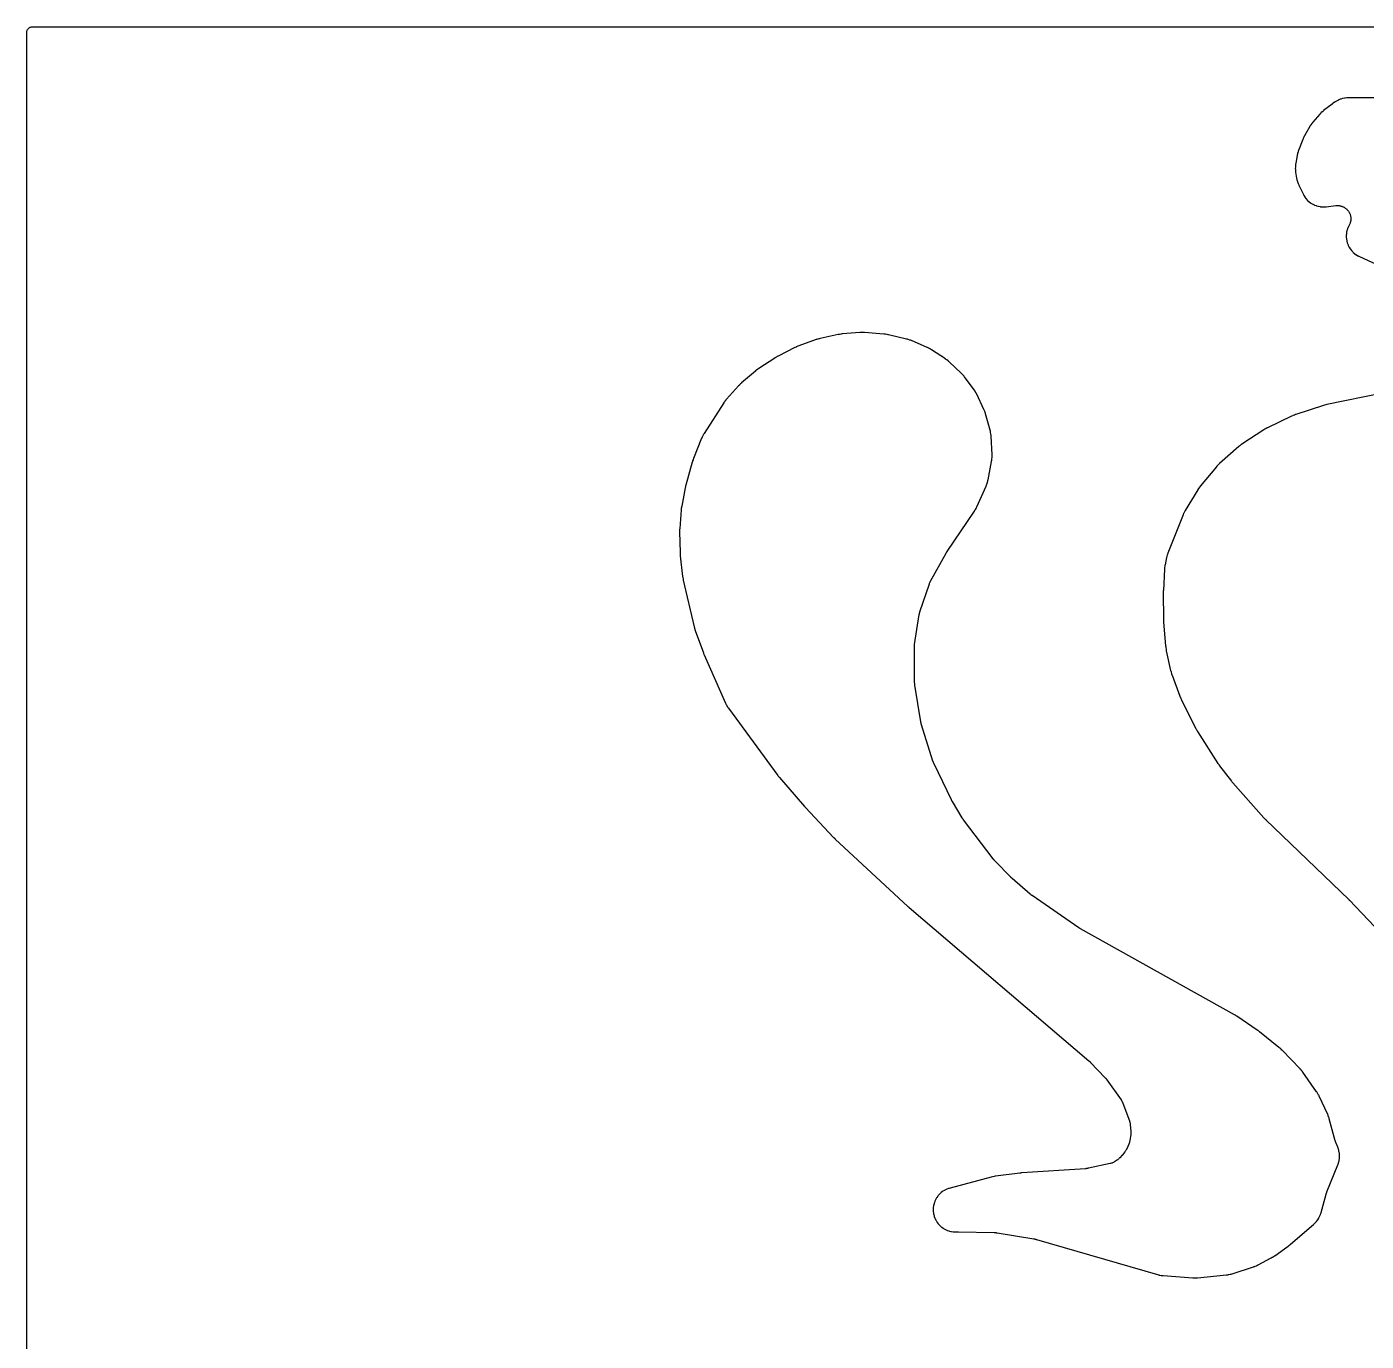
# Model space of a CAD drawing. Header units: millimetres. Extents: x 0 to 300, y 0 to 300.
# Drawn here: x -0.1 to 150.8, y 152 to 300.1 of the extents above; entities that cross this region are included whole.
import ezdxf

# ---------------------------------------------------------------- set-up
doc = ezdxf.new("R2010")
doc.units = ezdxf.units.MM
doc.layers.add('CUT', color=7, linetype='CONTINUOUS')

msp = doc.modelspace()

# ---------------------------------------------------------------- linework, layer by layer
at = {"layer": 'CUT'}
for points in [[(-0.0625, 1.4375), (-0.0625, 298.5625), (-0.0625, 299.4478), (-0.0589, 299.5212), (-0.0503, 299.5794), (-0.036, 299.6365), (-0.0162, 299.6918), (0.009, 299.745), (0.0392, 299.7954), (0.0743, 299.8427), (0.1137, 299.8863), (0.1573, 299.9257), (0.2046, 299.9608), (0.255, 299.991), (0.3082, 300.0162), (0.3635, 300.036), (0.4206, 300.0503), (0.4788, 300.0589), (0.5522, 300.0625), (1.4375, 300.0625), (298.5625, 300.0625)], [(159.1313, 292.0625), (148.8725, 292.0625), (148.8576, 292.0623), (148.7604, 292.0599), (148.7454, 292.0593), (148.6871, 292.0564), (148.6572, 292.0542), (148.4665, 292.0351), (148.4073, 292.0262), (148.222, 291.9887), (148.164, 291.9739), (147.9833, 291.9182), (147.9271, 291.8977), (147.7504, 291.8233), (147.7231, 291.811), (147.6705, 291.7856), (147.6571, 291.7789), (147.5706, 291.7346), (147.5574, 291.7276), (147.4297, 291.658), (147.4186, 291.6519), (147.3472, 291.611), (147.3363, 291.6046), (147.2939, 291.5792), (147.2725, 291.5657), (147.1353, 291.4752), (147.1144, 291.4608), (147.0744, 291.4318), (147.0642, 291.4243), (146.9985, 291.3748), (146.9885, 291.3671), (146.0376, 290.6177), (146.0265, 290.6087), (145.955, 290.5496), (145.9441, 290.5403), (145.9019, 290.5037), (145.8808, 290.4845), (145.7466, 290.3563), (145.7265, 290.3361), (145.688, 290.2956), (145.6783, 290.2852), (145.6159, 290.2164), (145.6064, 290.2057), (144.8353, 289.3138), (144.8264, 289.3033), (144.7692, 289.2339), (144.7605, 289.2231), (144.7271, 289.1807), (144.7105, 289.1585), (144.606, 289.0123), (144.5904, 288.9895), (144.561, 288.9441), (144.5537, 288.9324), (144.5066, 288.8558), (144.4994, 288.844), (143.9165, 287.8454), (143.9103, 287.8345), (143.8707, 287.7635), (143.8648, 287.7525), (143.8419, 287.7093), (143.8307, 287.6869), (143.7607, 287.5402), (143.7504, 287.5174), (143.7312, 287.4724), (143.7264, 287.4608), (143.696, 287.3854), (143.6915, 287.3738), (143.228, 286.1483), (143.2234, 286.1357), (143.1943, 286.0534), (143.19, 286.0407), (143.1737, 285.9909), (143.1659, 285.9652), (143.119, 285.7973), (143.1124, 285.7713), (143.1005, 285.7202), (143.0977, 285.7071), (143.0799, 285.6217), (143.0773, 285.6085), (142.9039, 284.6699), (142.9017, 284.6572), (142.8883, 284.5742), (142.8863, 284.5614), (142.8793, 284.5114), (142.8762, 284.4857), (142.8603, 284.3207), (142.8575, 284.2691), (142.8558, 284.1056), (142.8575, 284.0539), (142.8701, 283.8886), (142.8726, 283.8629), (142.8786, 283.8127), (142.8803, 283.7999), (142.8921, 283.7167), (142.894, 283.7039), (143.0045, 283.0289), (143.0069, 283.0148), (143.024, 282.9238), (143.0268, 282.9099), (143.0384, 282.8555), (143.045, 282.8277), (143.0914, 282.6511), (143.1085, 282.5968), (143.1715, 282.4254), (143.182, 282.3989), (143.2036, 282.3476), (143.2093, 282.3346), (143.2473, 282.2502), (143.2534, 282.2373), (143.7232, 281.2573), (143.7295, 281.2445), (143.7714, 281.1623), (143.7779, 281.1498), (143.8042, 281.101), (143.8183, 281.0763), (143.9121, 280.9204), (143.9436, 280.8732), (144.0503, 280.7289), (144.0861, 280.6849), (144.2059, 280.5513), (144.2457, 280.5109), (144.3776, 280.3892), (144.4211, 280.3528), (144.5639, 280.2441), (144.6106, 280.2119), (144.7631, 280.1172), (144.8126, 280.0895), (144.9733, 280.0097), (145.0253, 279.9868), (145.1928, 279.9225), (145.2467, 279.9047), (145.4195, 279.8564), (145.4748, 279.8438), (145.6515, 279.8121), (145.7077, 279.8047), (145.8866, 279.7899), (145.9433, 279.7879), (146.1252, 279.79), (146.1536, 279.791), (146.2089, 279.7943), (146.223, 279.7953), (146.315, 279.8029), (146.3291, 279.8043), (147.4296, 279.9218), (147.4742, 279.9255), (147.556, 279.9301), (147.6454, 279.9307), (147.7049, 279.9282), (147.794, 279.9199), (147.8529, 279.9115), (147.9408, 279.8944), (147.9986, 279.8802), (148.0843, 279.8545), (148.1404, 279.8346), (148.2231, 279.8005), (148.2769, 279.7751), (148.3559, 279.733), (148.4069, 279.7023), (148.4813, 279.6526), (148.5291, 279.6171), (148.5981, 279.5602), (148.6421, 279.5201), (148.7052, 279.4566), (148.745, 279.4123), (148.8014, 279.3429), (148.8366, 279.2949), (148.8859, 279.2203), (148.9162, 279.169), (148.9578, 279.0898), (148.9829, 279.0358), (149.0164, 278.9529), (149.036, 278.8966), (149.0611, 278.8108), (149.075, 278.7529), (149.0915, 278.6649), (149.0995, 278.6059), (149.1072, 278.5168), (149.1094, 278.4573), (149.1082, 278.3679), (149.1044, 278.3084), (149.0943, 278.2195), (149.0847, 278.1608), (149.0658, 278.0733), (149.0504, 278.0158), (149.023, 277.9307), (149.0019, 277.875), (148.9662, 277.793), (148.9297, 277.7196), (148.9088, 277.68), (148.87, 277.6108), (148.8441, 277.5587), (148.7701, 277.3901), (148.7493, 277.3358), (148.692, 277.1609), (148.6766, 277.1047), (148.6365, 276.9251), (148.6266, 276.8677), (148.6041, 276.6851), (148.5999, 276.627), (148.5952, 276.443), (148.5965, 276.3848), (148.6097, 276.2013), (148.6167, 276.1435), (148.6476, 275.962), (148.6602, 275.9052), (148.7085, 275.7276), (148.7265, 275.6722), (148.7918, 275.5002), (148.8151, 275.4468), (148.8968, 275.2819), (148.9251, 275.2311), (149.0224, 275.0748), (149.0556, 275.027), (149.1675, 274.8809), (149.2052, 274.8365), (149.3308, 274.702), (149.3725, 274.6614), (149.5106, 274.5397), (149.556, 274.5033), (149.7052, 274.3956), (149.754, 274.3638), (149.9151, 274.2697), (149.9406, 274.2556), (149.9911, 274.2294), (150.0041, 274.2228), (150.089, 274.1812), (150.1022, 274.1749), (153.3488, 272.6803)], [(152.6598, 258.8168), (146.4182, 257.513), (146.4022, 257.5095), (146.299, 257.485), (146.2832, 257.481), (146.1546, 257.4467), (146.1389, 257.4423), (146.0372, 257.4122), (146.0216, 257.4074), (142.8955, 256.3897), (142.8764, 256.3831), (142.7532, 256.3384), (142.7343, 256.3312), (142.5817, 256.2698), (142.5631, 256.262), (142.4431, 256.2091), (142.4248, 256.2006), (139.7128, 254.893), (139.6959, 254.8845), (139.5868, 254.8276), (139.5701, 254.8186), (139.4356, 254.7429), (139.4193, 254.7334), (139.314, 254.6697), (139.298, 254.6597), (136.8473, 253.0699), (136.8385, 253.0641), (136.7776, 253.023), (136.7685, 253.0168), (136.7291, 252.9892), (136.7103, 252.9755), (136.5951, 252.8879), (136.5775, 252.874), (136.5476, 252.8494), (136.5395, 252.8427), (136.4842, 252.7956), (136.4752, 252.7879), (134.3078, 250.87), (134.2997, 250.8627), (134.2439, 250.8114), (134.2356, 250.8037), (134.1996, 250.7693), (134.1826, 250.7524), (134.0786, 250.6451), (134.0629, 250.6282), (134.0362, 250.5984), (134.029, 250.5903), (133.9799, 250.5336), (133.9721, 250.5243), (132.1894, 248.3757), (132.1758, 248.3587), (132.0897, 248.2469), (132.0768, 248.2294), (131.9739, 248.0854), (131.9616, 248.0675), (131.8838, 247.9498), (131.8722, 247.9314), (130.4448, 245.5914), (130.4382, 245.5803), (130.3959, 245.5076), (130.3895, 245.4963), (130.3651, 245.452), (130.3531, 245.4291), (130.2782, 245.2785), (130.2671, 245.2551), (130.2466, 245.2088), (130.2415, 245.1969), (130.209, 245.1193), (130.2041, 245.1074), (128.4954, 240.768), (128.491, 240.7566), (128.4635, 240.6823), (128.4593, 240.6708), (128.4437, 240.6258), (128.4361, 240.6025), (128.3902, 240.4508), (128.3836, 240.4273), (128.3717, 240.3811), (128.3688, 240.3693), (128.3505, 240.2921), (128.3478, 240.2802), (128.1752, 239.4802), (128.1728, 239.4683), (128.1578, 239.3913), (128.1556, 239.3794), (128.1475, 239.3329), (128.1438, 239.309), (128.1232, 239.1534), (128.1205, 239.1294), (128.1162, 239.0824), (128.1152, 239.0703), (128.1096, 238.992), (128.1088, 238.98), (127.9862, 236.5949), (127.9858, 236.5865), (127.9836, 236.5275), (127.9833, 236.5184), (127.9817, 236.4448), (127.9816, 236.4358), (127.9812, 236.3777), (127.9812, 236.3681), (128.0077, 233.3154), (128.0079, 233.3049), (128.0098, 233.2323), (128.0102, 233.2211), (128.0143, 233.1306), (128.0149, 233.1196), (128.0194, 233.0481), (128.0202, 233.0364), (128.2475, 230.2942), (128.2495, 230.2743), (128.2645, 230.1452), (128.2671, 230.1254), (128.2914, 229.9642), (128.2947, 229.9445), (128.3183, 229.8167), (128.3223, 229.7971), (128.8114, 227.5688), (128.8163, 227.548), (128.8508, 227.4139), (128.8564, 227.3934), (128.9056, 227.2269), (128.912, 227.2065), (128.9559, 227.0752), (128.963, 227.0551), (129.8539, 224.6747), (129.8596, 224.6599), (129.8983, 224.5643), (129.9045, 224.5497), (129.9562, 224.431), (129.9627, 224.4165), (130.0064, 224.3231), (130.0134, 224.3088), (131.643, 221.0517), (131.6503, 221.0377), (131.6987, 220.947), (131.7063, 220.9331), (131.7701, 220.8209), (131.7781, 220.8073), (131.8312, 220.7193), (131.8395, 220.7058), (134.142, 217.1088), (134.149, 217.098), (134.1957, 217.0285), (134.2029, 217.0179), (134.2633, 216.9319), (134.2708, 216.9215), (134.3204, 216.854), (134.3281, 216.8437), (135.6604, 215.1101), (135.6666, 215.1021), (135.7103, 215.0472), (135.7171, 215.0388), (135.7729, 214.9713), (135.7797, 214.9631), (135.8247, 214.9106), (135.8321, 214.902), (139.3218, 210.9764), (139.3293, 210.9682), (139.3818, 210.9112), (139.39, 210.9026), (139.4569, 210.8329), (139.4651, 210.8246), (139.519, 210.7706), (139.5279, 210.7618), (148.8683, 201.7901), (148.8781, 201.7806), (148.8881, 201.7709), (148.8915, 201.7675), (148.8998, 201.7594), (148.9033, 201.7558), (148.909, 201.7501), (148.9125, 201.7466), (148.9206, 201.7385), (148.9236, 201.7354), (148.9302, 201.7286), (148.9395, 201.719), (148.9436, 201.7147), (155.3098, 195.0365)]]:
    msp.add_lwpolyline(points, dxfattribs=at)
msp.add_lwpolyline([(73.5513, 240.6117), (73.5525, 240.5978), (73.5607, 240.5079), (73.5621, 240.494), (73.8284, 238.1697), (73.8306, 238.1525), (73.8466, 238.0412), (73.8494, 238.0242), (73.8735, 237.8851), (73.8767, 237.8681), (73.8991, 237.758), (73.9028, 237.7411), (75.1278, 232.4956), (75.1321, 232.4782), (75.162, 232.3654), (75.1669, 232.3481), (75.2087, 232.2077), (75.214, 232.1906), (75.2507, 232.0798), (75.2566, 232.0628), (76.1655, 229.5662), (76.1688, 229.5574), (76.192, 229.4967), (76.1956, 229.4873), (76.2258, 229.4121), (76.2295, 229.403), (76.2543, 229.344), (76.2585, 229.3343), (78.6512, 223.9083), (78.658, 223.8935), (78.7034, 223.7976), (78.7106, 223.7829), (78.7395, 223.726), (78.7551, 223.6973), (78.8613, 223.5136), (78.8784, 223.4858), (78.9133, 223.4324), (78.9224, 223.4189), (78.9829, 223.3316), (78.9923, 223.3183), (84.5516, 215.744), (84.5588, 215.7344), (84.6063, 215.6724), (84.6136, 215.663), (84.6747, 215.5863), (84.6823, 215.577), (84.7322, 215.517), (84.74, 215.5078), (87.5531, 212.2561), (87.5571, 212.2516), (87.5848, 212.2202), (87.5891, 212.2153), (87.6241, 212.1765), (87.6284, 212.1719), (87.6564, 212.1415), (87.661, 212.1365), (90.8395, 208.7645), (90.8461, 208.7577), (90.892, 208.7105), (90.8992, 208.7033), (90.9574, 208.6454), (90.9645, 208.6384), (91.0113, 208.5935), (91.019, 208.5862), (99.2178, 200.9808), (99.2222, 200.9767), (99.2531, 200.9486), (99.2579, 200.9443), (99.2967, 200.9098), (99.3014, 200.9056), (99.3324, 200.8786), (99.3375, 200.8742), (119.6108, 183.6101), (119.6196, 183.6025), (119.6402, 183.5845), (119.6489, 183.5767), (119.6596, 183.5672), (119.6682, 183.5593), (119.6883, 183.5408), (119.6968, 183.5329), (119.7106, 183.5199), (119.719, 183.5118), (119.7386, 183.4928), (119.7469, 183.4846), (119.7571, 183.4745), (119.7653, 183.4662), (119.7844, 183.4467), (119.7925, 183.4382), (121.4489, 181.7004), (121.4535, 181.6955), (121.4643, 181.684), (121.4689, 181.6791), (121.4703, 181.6776), (121.4879, 181.6579), (121.5285, 181.6114), (121.5423, 181.5951), (121.5625, 181.5696), (121.6091, 181.5084), (121.6287, 181.4817), (123.2216, 179.2216), (123.2271, 179.2137), (123.2358, 179.2011), (123.2569, 179.1689), (123.2831, 179.1272), (123.3167, 179.0689), (123.3477, 179.0102), (123.3769, 178.9495), (123.3966, 178.9042), (123.4112, 178.8687), (123.4167, 178.8545), (123.4201, 178.8455), (124.1651, 176.8512), (124.1686, 176.8416), (124.1741, 176.8263), (124.1871, 176.7874), (124.2027, 176.7372), (124.2212, 176.6679), (124.2367, 176.5987), (124.2496, 176.5282), (124.257, 176.4761), (124.2619, 176.4354), (124.2634, 176.4192), (124.2643, 176.409), (124.3247, 175.6939), (124.3256, 175.681), (124.3271, 175.6607), (124.3292, 175.6091), (124.3303, 175.522), (124.3299, 175.4832), (124.3298, 175.4806), (124.3278, 175.4419), (124.3214, 175.3551), (124.3161, 175.3037), (124.3135, 175.2835), (124.3117, 175.2707), (124.224, 174.6714), (124.2224, 174.6612), (124.2198, 174.645), (124.2124, 174.6042), (124.2017, 174.552), (124.1842, 174.4816), (124.1641, 174.4128), (124.1411, 174.3441), (124.1221, 174.2943), (124.1064, 174.2559), (124.0999, 174.2409), (124.0957, 174.2314), (123.8578, 173.7013), (123.8532, 173.6913), (123.8459, 173.6755), (123.8264, 173.636), (123.8001, 173.5859), (123.7614, 173.5193), (123.7205, 173.4552), (123.6762, 173.3921), (123.6418, 173.3472), (123.6142, 173.313), (123.6029, 173.2997), (123.5957, 173.2913), (123.0677, 172.6839), (123.0604, 172.6756), (123.0488, 172.6625), (123.0187, 172.6303), (122.9789, 172.5899), (122.9225, 172.5372), (122.8645, 172.4876), (122.8038, 172.4399), (122.7577, 172.4069), (122.7212, 172.3821), (122.7065, 172.3726), (122.6972, 172.3667), (122.488, 172.2352), (122.4796, 172.23), (122.4744, 172.2268), (122.426, 172.1992), (122.355, 172.1615), (122.2718, 172.1226), (122.2152, 172.0996), (122.1286, 172.0695), (122.0513, 172.0469), (121.9974, 172.033), (121.9914, 172.0316), (121.9818, 172.0295), (119.5485, 171.5082), (119.5325, 171.5049), (119.4951, 171.4976), (119.479, 171.4946), (119.4594, 171.4911), (119.4433, 171.4884), (119.4056, 171.4825), (119.3895, 171.4801), (119.3634, 171.4765), (119.3472, 171.4744), (119.3094, 171.4698), (119.2932, 171.468), (119.2734, 171.4659), (119.2571, 171.4644), (119.2191, 171.4612), (119.2028, 171.46), (112.0507, 170.9883), (112.0419, 170.9877), (111.9803, 170.9827), (111.9709, 170.9819), (111.8943, 170.9745), (111.885, 170.9735), (111.8246, 170.9667), (111.8147, 170.9655), (109.0769, 170.6113), (109.0571, 170.6084), (108.9292, 170.5875), (108.9096, 170.584), (108.75, 170.5524), (108.7305, 170.5483), (108.6042, 170.5189), (108.5848, 170.514), (103.968, 169.2775), (103.9539, 169.2735), (103.8623, 169.2466), (103.8483, 169.2422), (103.7936, 169.2247), (103.7659, 169.2151), (103.5897, 169.1488), (103.5358, 169.1255), (103.3692, 169.0435), (103.3179, 169.015), (103.1601, 168.9171), (103.1118, 168.8837), (102.9644, 168.7708), (102.9195, 168.7329), (102.7838, 168.6061), (102.7429, 168.564), (102.6203, 168.4246), (102.5837, 168.3786), (102.4753, 168.2279), (102.4433, 168.1786), (102.3502, 168.018), (102.3232, 167.9658), (102.2462, 167.7969), (102.2245, 167.7423), (102.1643, 167.5667), (102.148, 167.5102), (102.1054, 167.3295), (102.0947, 167.2718), (102.0699, 167.0878), (102.0649, 167.0293), (102.0582, 166.8437), (102.0589, 166.785), (102.0704, 166.5997), (102.0769, 166.5413), (102.1064, 166.358), (102.1186, 166.3005), (102.1659, 166.121), (102.1836, 166.065), (102.2483, 165.8909), (102.2714, 165.837), (102.3527, 165.6701), (102.381, 165.6186), (102.4783, 165.4604), (102.5115, 165.412), (102.6238, 165.2641), (102.6615, 165.2191), (102.7877, 165.0829), (102.8297, 165.0418), (102.9686, 164.9186), (103.0144, 164.8818), (103.1647, 164.7728), (103.2138, 164.7407), (103.374, 164.6469), (103.4261, 164.6197), (103.5947, 164.542), (103.6492, 164.52), (103.8246, 164.4592), (103.881, 164.4427), (104.0615, 164.3993), (104.1192, 164.3884), (104.3031, 164.3628), (104.3616, 164.3576), (104.5497, 164.35), (104.5791, 164.3496), (104.6401, 164.3501), (104.6503, 164.3503), (104.7254, 164.3522), (104.7319, 164.3524), (104.7483, 164.353), (104.7753, 164.3539), (104.7869, 164.3542), (104.8141, 164.3547), (104.8258, 164.3549), (104.84, 164.3549), (104.8517, 164.3549), (104.8789, 164.3547), (104.8905, 164.3546), (108.9317, 164.2738), (108.9478, 164.2733), (108.9852, 164.2719), (109.0013, 164.2712), (109.0208, 164.2701), (109.0369, 164.269), (109.0743, 164.2663), (109.0903, 164.2649), (109.116, 164.2626), (109.132, 164.261), (109.1693, 164.2569), (109.1852, 164.255), (109.2047, 164.2525), (109.2206, 164.2503), (109.2577, 164.2449), (109.2736, 164.2424), (113.4071, 163.5633), (113.4204, 163.5611), (113.4514, 163.5555), (113.4647, 163.553), (113.4808, 163.5498), (113.4941, 163.5472), (113.5249, 163.5407), (113.5381, 163.5378), (113.5593, 163.533), (113.5724, 163.5299), (113.603, 163.5225), (113.6161, 163.5192), (113.632, 163.5151), (113.6451, 163.5116), (113.6754, 163.5033), (113.6884, 163.4996), (127.31, 159.5418), (127.3252, 159.5376), (127.4244, 159.5116), (127.4397, 159.5078), (127.4997, 159.4937), (127.5306, 159.4873), (127.7323, 159.4511), (127.7635, 159.4464), (127.8246, 159.4387), (127.8403, 159.4369), (127.9423, 159.4268), (127.958, 159.4255), (131.3273, 159.1811), (131.3398, 159.1804), (131.4214, 159.1762), (131.4339, 159.1757), (131.483, 159.1742), (131.5081, 159.1739), (131.6713, 159.1758), (131.6964, 159.1766), (131.7454, 159.1792), (131.7579, 159.18), (131.8393, 159.186), (131.8518, 159.1871), (135.0933, 159.4962), (135.1095, 159.498), (135.2144, 159.5108), (135.2305, 159.513), (135.2933, 159.5225), (135.3253, 159.5282), (135.5322, 159.5709), (135.5638, 159.5783), (135.6252, 159.5945), (135.6408, 159.5988), (135.7423, 159.6285), (135.7578, 159.6333), (138.1379, 160.4008), (138.1507, 160.4051), (138.234, 160.434), (138.2468, 160.4386), (138.2964, 160.4571), (138.3216, 160.4672), (138.4838, 160.5362), (138.5085, 160.5474), (138.5563, 160.5703), (138.5684, 160.5763), (138.647, 160.6163), (138.659, 160.6226), (140.1358, 161.4155), (140.152, 161.4245), (140.2564, 161.4849), (140.2723, 161.4944), (140.401, 161.5741), (140.4166, 161.5841), (140.5171, 161.6507), (140.5324, 161.6612), (142.0385, 162.7285), (142.0503, 162.7371), (142.1258, 162.7933), (142.1373, 162.8021), (142.2303, 162.8751), (142.2416, 162.8841), (142.3143, 162.944), (142.3254, 162.9533), (144.9154, 165.1935), (144.9264, 165.2033), (144.9973, 165.2676), (145.008, 165.2777), (145.0496, 165.3173), (145.0704, 165.3382), (145.2003, 165.475), (145.2387, 165.5196), (145.353, 165.6665), (145.3869, 165.7147), (145.4862, 165.872), (145.5152, 165.9233), (145.5987, 166.0896), (145.6225, 166.1435), (145.6901, 166.3196), (145.7, 166.3473), (145.718, 166.4019), (145.7224, 166.416), (145.7501, 166.5076), (145.7542, 166.5217), (146.3284, 168.6064), (146.332, 168.619), (146.3405, 168.6482), (146.3443, 168.6607), (146.3489, 168.676), (146.3529, 168.6884), (146.3622, 168.7174), (146.3663, 168.7298), (146.3731, 168.7498), (146.3774, 168.7621), (146.3876, 168.7908), (146.392, 168.8031), (146.3976, 168.8181), (146.4022, 168.8303), (146.4133, 168.8587), (146.4181, 168.8708), (147.6404, 171.888), (147.6457, 171.9015), (147.6791, 171.9901), (147.684, 172.0037), (147.7028, 172.0574), (147.7117, 172.0851), (147.7647, 172.264), (147.7785, 172.3205), (147.8134, 172.5012), (147.8217, 172.5588), (147.8389, 172.7421), (147.8415, 172.8002), (147.8409, 172.9842), (147.8379, 173.0424), (147.8195, 173.2254), (147.8108, 173.283), (147.7747, 173.4635), (147.7606, 173.5199), (147.7064, 173.6985), (147.6973, 173.7261), (147.6782, 173.7796), (147.6731, 173.7933), (147.6392, 173.8816), (147.6338, 173.8951), (147.4552, 174.3278), (147.4499, 174.3408), (147.438, 174.3711), (147.4329, 174.3842), (147.4269, 174.4001), (147.4221, 174.4132), (147.4111, 174.4439), (147.4065, 174.4571), (147.3992, 174.4784), (147.3948, 174.4916), (147.3847, 174.5226), (147.3805, 174.5359), (147.3755, 174.5522), (147.3715, 174.5656), (147.3624, 174.5969), (147.3586, 174.6104), (146.685, 177.0701), (146.6815, 177.0824), (146.6579, 177.1618), (146.6542, 177.1739), (146.639, 177.2214), (146.6307, 177.2455), (146.5736, 177.4008), (146.5643, 177.4245), (146.5452, 177.4705), (146.5402, 177.4822), (146.5067, 177.558), (146.5014, 177.5696), (145.5312, 179.6457), (145.5255, 179.6576), (145.4876, 179.7343), (145.4816, 179.7461), (145.4578, 179.7917), (145.4451, 179.8148), (145.3592, 179.9629), (145.3455, 179.9855), (145.3178, 180.0288), (145.3106, 180.0398), (145.2629, 180.111), (145.2554, 180.1218), (143.7129, 182.3154), (143.7065, 182.3243), (143.6614, 182.386), (143.6546, 182.3952), (143.6243, 182.4351), (143.6093, 182.454), (143.5134, 182.5701), (143.4983, 182.5877), (143.4715, 182.6177), (143.4641, 182.6258), (143.4128, 182.6812), (143.4043, 182.6902), (141.3586, 184.8093), (141.3454, 184.8226), (141.2581, 184.9076), (141.2445, 184.9204), (141.1316, 185.0236), (141.1176, 185.036), (141.0251, 185.1154), (141.0107, 185.1273), (138.8279, 186.8854), (138.8179, 186.8932), (138.7526, 186.9436), (138.7425, 186.9512), (138.6591, 187.0128), (138.6488, 187.0202), (138.5814, 187.0678), (138.571, 187.075), (136.2762, 188.6227), (136.2656, 188.6297), (136.1966, 188.6742), (136.1859, 188.6809), (136.0981, 188.7349), (136.0873, 188.7414), (136.0165, 188.7829), (136.0055, 188.7892), (118.6714, 198.4668), (118.6623, 198.4719), (118.641, 198.4841), (118.632, 198.4894), (118.621, 198.4959), (118.612, 198.5012), (118.5911, 198.5139), (118.5821, 198.5194), (118.5677, 198.5283), (118.5589, 198.5339), (118.5382, 198.547), (118.5294, 198.5527), (118.5187, 198.5597), (118.51, 198.5655), (118.4897, 198.5791), (118.481, 198.585), (113.2073, 202.2111), (113.1969, 202.2183), (113.1729, 202.2354), (113.1626, 202.2427), (113.1502, 202.2518), (113.14, 202.2593), (113.1164, 202.2771), (113.1064, 202.2847), (113.0903, 202.2972), (113.0803, 202.305), (113.0573, 202.3234), (113.0475, 202.3313), (113.0355, 202.3411), (113.0258, 202.3491), (113.0033, 202.3681), (112.9937, 202.3764), (110.9621, 204.1391), (110.9548, 204.1454), (110.938, 204.1603), (110.9309, 204.1667), (110.9222, 204.1746), (110.9151, 204.1811), (110.8986, 204.1963), (110.8916, 204.2029), (110.8803, 204.2136), (110.8734, 204.2202), (110.8572, 204.2358), (110.8503, 204.2425), (110.842, 204.2508), (110.8352, 204.2576), (110.8194, 204.2735), (110.8126, 204.2803), (109.0099, 206.1369), (109.0007, 206.1466), (108.9792, 206.1694), (108.9701, 206.1792), (108.959, 206.1913), (108.9501, 206.2013), (108.9293, 206.2247), (108.9204, 206.2348), (108.9063, 206.2511), (108.8977, 206.2614), (108.8776, 206.2854), (108.8691, 206.2957), (108.8588, 206.3084), (108.8504, 206.3189), (108.831, 206.3435), (108.8228, 206.3541), (105.4664, 210.756), (105.459, 210.766), (105.4417, 210.7893), (105.4344, 210.7993), (105.4255, 210.8116), (105.4183, 210.8218), (105.4017, 210.8455), (105.3946, 210.8558), (105.3834, 210.8724), (105.3765, 210.8827), (105.3605, 210.9069), (105.3538, 210.9173), (105.3456, 210.9301), (105.339, 210.9406), (105.3237, 210.9653), (105.3172, 210.9759), (104.2162, 212.8087), (104.211, 212.8175), (104.1989, 212.8382), (104.1937, 212.8471), (104.1875, 212.8579), (104.1825, 212.8669), (104.1709, 212.8878), (104.166, 212.8968), (104.1581, 212.9114), (104.1533, 212.9204), (104.1422, 212.9416), (104.1374, 212.9507), (104.1317, 212.9618), (104.1271, 212.971), (104.1165, 212.9924), (104.112, 213.0016), (102.1595, 217.0456), (102.1525, 217.0602), (102.1367, 217.0945), (102.1301, 217.1093), (102.1222, 217.1274), (102.1158, 217.1423), (102.1012, 217.1771), (102.0951, 217.1921), (102.0855, 217.2163), (102.0797, 217.2314), (102.0663, 217.2668), (102.0608, 217.282), (102.0542, 217.3006), (102.0489, 217.3159), (102.0369, 217.3517), (102.0318, 217.3671), (100.7483, 221.4317), (100.7435, 221.4472), (100.7328, 221.4836), (100.7283, 221.4992), (100.723, 221.5183), (100.7188, 221.534), (100.7094, 221.5707), (100.7055, 221.5865), (100.6994, 221.6119), (100.6958, 221.6278), (100.6877, 221.6648), (100.6844, 221.6807), (100.6805, 221.7001), (100.6774, 221.7161), (100.6707, 221.7534), (100.6679, 221.7694), (99.9905, 225.9297), (99.9894, 225.9366), (99.9869, 225.9529), (99.9858, 225.9599), (99.9855, 225.962), (99.9819, 225.9895), (99.9745, 226.0536), (99.9723, 226.0759), (99.97, 226.1098), (99.9663, 226.1903), (99.9654, 226.225), (99.9374, 230.1878), (99.9374, 230.197), (99.9375, 230.2117), (99.9378, 230.2347), (99.9388, 230.2688), (99.9401, 230.2978), (99.9416, 230.3221), (99.9424, 230.3342), (99.9428, 230.3396), (99.9453, 230.367), (99.9518, 230.4286), (99.9564, 230.4651), (99.9585, 230.4795), (99.9599, 230.4885), (100.4922, 233.8681), (100.4937, 233.8774), (100.4962, 233.892), (100.5004, 233.9153), (100.5071, 233.9498), (100.5133, 233.979), (100.5189, 234.0032), (100.5218, 234.0153), (100.5231, 234.0207), (100.5302, 234.0481), (100.5473, 234.1093), (100.5581, 234.1453), (100.5627, 234.1595), (100.5656, 234.1685), (101.6269, 237.3327), (101.6303, 237.3426), (101.6357, 237.3582), (101.6504, 237.3975), (101.6768, 237.4631), (101.689, 237.492), (101.6899, 237.4941), (101.7031, 237.5226), (101.7339, 237.5862), (101.7531, 237.6234), (101.761, 237.638), (101.7661, 237.6472), (103.5285, 240.799), (103.5331, 240.8072), (103.544, 240.8263), (103.5487, 240.8345), (103.5546, 240.8444), (103.5594, 240.8525), (103.5707, 240.8713), (103.5756, 240.8794), (103.5836, 240.8923), (103.5885, 240.9003), (103.6003, 240.9189), (103.6053, 240.9268), (103.6116, 240.9365), (103.6167, 240.9444), (103.6288, 240.9627), (103.634, 240.9706), (106.7064, 245.524), (106.7135, 245.5348), (106.759, 245.6055), (106.7659, 245.6164), (106.7923, 245.6595), (106.8054, 245.6818), (106.887, 245.8287), (106.8991, 245.8516), (106.9217, 245.8968), (106.9274, 245.9084), (106.9634, 245.9844), (106.9688, 245.9961), (108.0154, 248.3328), (108.0222, 248.3488), (108.0653, 248.453), (108.0717, 248.4691), (108.0958, 248.5324), (108.1072, 248.5651), (108.1749, 248.7801), (108.1844, 248.8135), (108.201, 248.8791), (108.205, 248.896), (108.2295, 249.006), (108.233, 249.023), (108.6359, 251.1214), (108.639, 251.1391), (108.6576, 251.2542), (108.6602, 251.2719), (108.6692, 251.3413), (108.6728, 251.377), (108.6892, 251.6094), (108.6906, 251.6453), (108.6913, 251.7152), (108.6912, 251.7332), (108.6889, 251.8498), (108.6883, 251.8677), (108.5852, 253.9485), (108.5841, 253.9652), (108.5757, 254.0734), (108.5742, 254.09), (108.5674, 254.1549), (108.5629, 254.188), (108.5282, 254.4022), (108.5219, 254.435), (108.5079, 254.4986), (108.5041, 254.5149), (108.4778, 254.6202), (108.4736, 254.6364), (107.9592, 256.4784), (107.9557, 256.4907), (107.9316, 256.5704), (107.9277, 256.5826), (107.9122, 256.6302), (107.9038, 256.6544), (107.8455, 256.8103), (107.836, 256.8341), (107.8165, 256.8802), (107.8114, 256.892), (107.7773, 256.9679), (107.772, 256.9795), (106.9684, 258.6728), (106.9622, 258.6857), (106.9203, 258.7688), (106.9137, 258.7815), (106.8873, 258.8308), (106.8732, 258.8557), (106.7778, 259.0154), (106.7626, 259.0396), (106.7316, 259.0862), (106.7236, 259.098), (106.6702, 259.1743), (106.6619, 259.1859), (105.5987, 260.632), (105.5904, 260.643), (105.5354, 260.7143), (105.5268, 260.7252), (105.4928, 260.7672), (105.4749, 260.7884), (105.3554, 260.9229), (105.3365, 260.9432), (105.2988, 260.9819), (105.289, 260.9917), (105.2247, 261.0547), (105.2147, 261.0643), (103.8722, 262.3204), (103.8626, 262.3292), (103.7995, 262.3857), (103.7897, 262.3943), (103.751, 262.4275), (103.7308, 262.444), (103.5976, 262.5485), (103.5767, 262.5642), (103.5353, 262.5938), (103.5247, 262.6013), (103.4547, 262.6492), (103.4439, 262.6564), (101.8603, 263.6902), (101.8495, 263.6971), (101.7791, 263.7409), (101.7682, 263.7476), (101.7253, 263.7731), (101.703, 263.7856), (101.5568, 263.8642), (101.5341, 263.8758), (101.4892, 263.8975), (101.4776, 263.903), (101.4021, 263.9375), (101.3905, 263.9427), (99.5983, 264.7175), (99.5859, 264.7227), (99.5047, 264.7557), (99.4921, 264.7606), (99.4429, 264.7793), (99.4175, 264.7883), (99.2511, 264.8431), (99.2253, 264.851), (99.1746, 264.8652), (99.1615, 264.8687), (99.0767, 264.8904), (99.0636, 264.8936), (97.0239, 265.3675), (97.0026, 265.372), (96.8633, 265.3991), (96.8418, 265.4028), (96.6659, 265.4304), (96.6443, 265.4334), (96.5034, 265.4503), (96.4817, 265.4524), (94.3153, 265.6319), (94.303, 265.6328), (94.223, 265.6378), (94.2106, 265.6384), (94.1625, 265.6404), (94.1378, 265.641), (93.9775, 265.641), (93.9528, 265.6405), (93.9046, 265.6386), (93.8923, 265.6379), (93.8122, 265.633), (93.7999, 265.6321), (91.8401, 265.4714), (91.82, 265.4694), (91.69, 265.4543), (91.67, 265.4516), (91.5076, 265.4272), (91.4877, 265.4239), (91.359, 265.4001), (91.3392, 265.3962), (89.3417, 264.9575), (89.3235, 264.9532), (89.206, 264.9235), (89.188, 264.9187), (89.0418, 264.8769), (89.0239, 264.8715), (88.9084, 264.8346), (88.8908, 264.8286), (86.9209, 264.1306), (86.9028, 264.1238), (86.7857, 264.0781), (86.7678, 264.0707), (86.6228, 264.0086), (86.6051, 264.0007), (86.4912, 263.9474), (86.4739, 263.9389), (84.5774, 262.9768), (84.5624, 262.9688), (84.4651, 262.916), (84.4503, 262.9076), (84.3302, 262.8379), (84.3156, 262.8291), (84.2215, 262.7708), (84.2072, 262.7617), (82.4153, 261.5799), (82.3999, 261.5694), (82.3008, 261.4995), (82.2858, 261.4885), (82.1642, 261.397), (82.1495, 261.3856), (82.0549, 261.3097), (82.0406, 261.2978), (80.4672, 259.9525), (80.4529, 259.9398), (80.3609, 259.8559), (80.3469, 259.8428), (80.2349, 259.7339), (80.2214, 259.7203), (80.1349, 259.6307), (80.1218, 259.6167), (78.7843, 258.1389), (78.776, 258.1296), (78.7229, 258.0684), (78.7148, 258.0589), (78.6837, 258.0215), (78.6681, 258.002), (78.5698, 257.8733), (78.5551, 257.8532), (78.5271, 257.8133), (78.5201, 257.8031), (78.475, 257.7358), (78.4682, 257.7253), (76.2404, 254.2455), (76.2329, 254.2336), (76.1856, 254.1557), (76.1785, 254.1437), (76.1511, 254.0962), (76.1377, 254.0716), (76.0543, 253.9097), (76.042, 253.8845), (76.0192, 253.8347), (76.0135, 253.8219), (75.9775, 253.7382), (75.9722, 253.7252), (75.048, 251.4283), (75.0422, 251.4133), (75.0056, 251.3147), (75.0002, 251.2995), (74.9576, 251.1746), (74.9526, 251.1592), (74.9213, 251.0589), (74.9168, 251.0433), (74.1876, 248.4559), (74.1842, 248.4433), (74.1629, 248.361), (74.1598, 248.3483), (74.1353, 248.2445), (74.1325, 248.2317), (74.1148, 248.1486), (74.1122, 248.1358), (73.7195, 246.0664), (73.7167, 246.0503), (73.6998, 245.9454), (73.6974, 245.9292), (73.6797, 245.797), (73.6777, 245.7807), (73.6665, 245.675), (73.665, 245.6587), (73.4993, 243.5514), (73.4983, 243.5365), (73.4931, 243.4393), (73.4924, 243.4243), (73.4889, 243.3021), (73.4887, 243.2871), (73.4884, 243.1897), (73.4885, 243.1747), (73.5384, 240.8429), (73.5389, 240.829), (73.5429, 240.7388), (73.5437, 240.7249)], close=True, dxfattribs=at)

doc.saveas('drawing.dxf')
